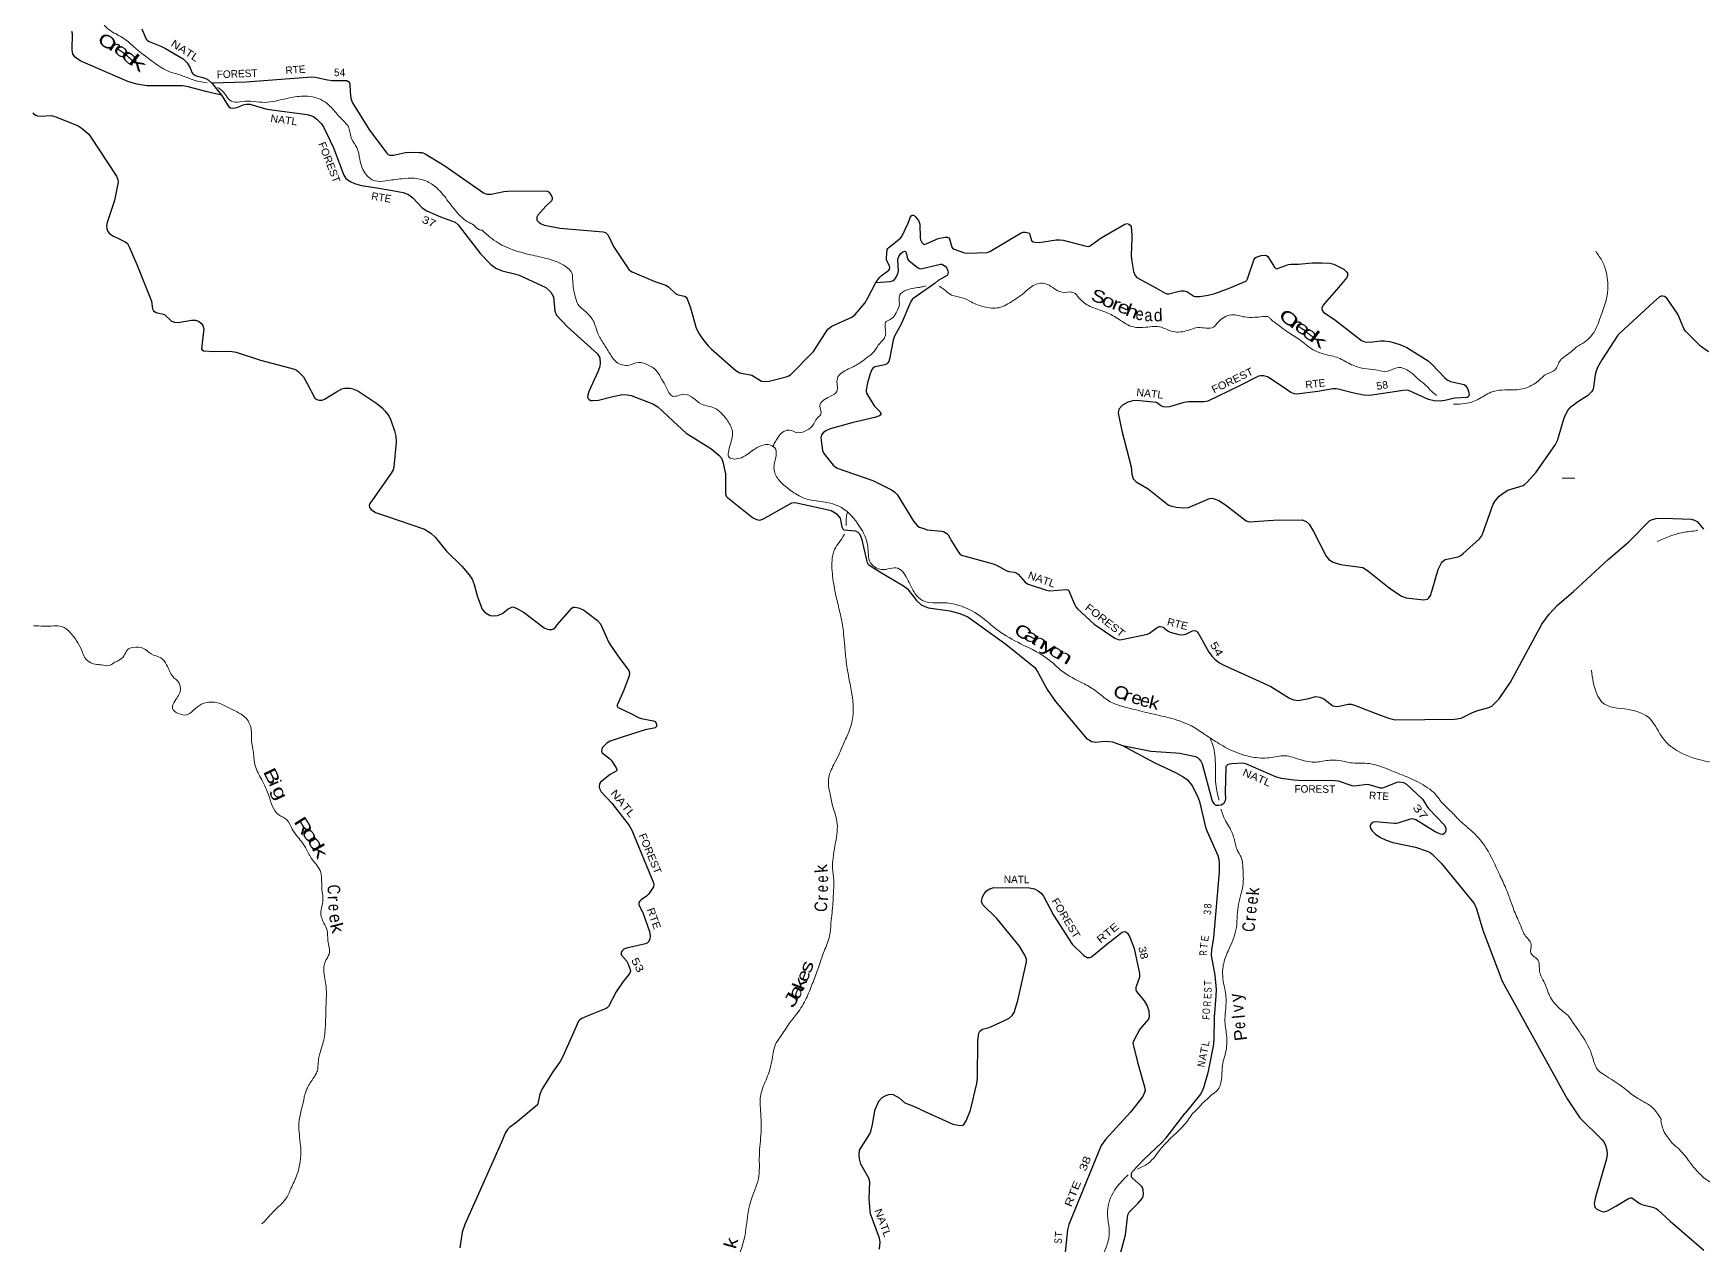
# Model space of a CAD drawing. Header units: feet. Extents: x -481249 to -254670, y -730376 to -544252.
# Drawn here: x -311565 to -284916, y -595091 to -575748 of the extents above; entities that cross this region are included whole.
import ezdxf
from ezdxf.enums import TextEntityAlignment as Align

# ---------------------------------------------------------------- set-up
doc = ezdxf.new("R2010")
doc.units = ezdxf.units.FT
doc.header["$LTSCALE"] = 70
for name, color, linetype, lineweight in [('29', 7, 'Continuous', 25), ('39', 7, 'Continuous', 13), ('4', 7, 'Continuous', 13), ('41', 7, 'Continuous', 13)]:
    doc.layers.add(name, color=color, linetype=linetype, lineweight=lineweight)
doc.layers.add('30', color=7, linetype='Continuous')

msp = doc.modelspace()

# ---------------------------------------------------------------- linework, layer by layer
at = {"layer": '29'}
msp.add_line((-287063.59, -592774.85), (-286862.76, -593082.49), dxfattribs=at)
for points in [[(-308562.07, -576734.86), (-308789.97, -576685.37), (-309089.63, -576602.77), (-309182.73, -576587.52), (-309750.97, -576588.67), (-309911.22, -576563.09), (-310054.78, -576518.02), (-310814.71, -576188.44), (-310895.87, -576131.06), (-310932.73, -576082.56), (-310944.49, -576012.29), (-310937.24, -575754.32), (-310952.06, -575718.09)], [(-309831.73, -575677.17), (-309770.81, -575828.07), (-309758.6, -575848.43), (-309739.87, -575864.63), (-309713.84, -575881), (-309526.47, -575951.91), (-309453.37, -575990.96), (-309174.24, -576157.35), (-309143.05, -576184.39), (-309110.5, -576221.04), (-309057.75, -576299.17), (-309031.14, -576375.79), (-309008.95, -576403.94), (-308966.02, -576428.73), (-308855.23, -576454.31), (-308809.33, -576471.49), (-308772.71, -576493.89), (-308709.62, -576550.9), (-308562.07, -576734.86)], [(-308720.63, -576540.95), (-308164.47, -576520.87), (-307118.33, -576442.97), (-307061.02, -576447.69), (-306863.97, -576491.84), (-306785.07, -576501.92), (-306558.74, -576504.05), (-306540.42, -576510.16), (-306526.7, -576519.87), (-306507.86, -576552.92), (-306504.66, -576680.25), (-306493.62, -576789.11), (-306468.79, -576856.85), (-306193.63, -577293.18), (-305920.8, -577664.65), (-305896.39, -577687.05), (-305869.91, -577694.24), (-305810.92, -577693.16), (-305622.81, -577652), (-305548.42, -577648.36), (-305410.05, -577650.4), (-305353.07, -577654.47), (-305304.34, -577672.86), (-304990.06, -577867.72), (-304372.03, -578297.28), (-304351.91, -578308.07), (-304317.31, -578316.22), (-304252.02, -578319.12), (-304048.71, -578273.46), (-303988.79, -578269.12), (-303391.38, -578266.24), (-303356.85, -578271.42), (-303334.46, -578283.64), (-303299.87, -578322.32), (-303277.49, -578371.19), (-303276.8, -578400.03), (-303289.7, -578424.13), (-303380.42, -578510.48), (-303508.44, -578656.25), (-303524.96, -578686.32), (-303524.72, -578713.26), (-303520.65, -578731.59), (-303490.13, -578768.24), (-303453.5, -578794.71), (-303398.29, -578816.3), (-303156.31, -578862), (-302464.55, -578920.95), (-302427.92, -578933.16), (-302407.66, -578947.45), (-302385.19, -578973.89), (-302295.98, -579153.22), (-302050.46, -579521.61), (-302026.04, -579541.97), (-301998.42, -579561.88), (-301637.49, -579713.44), (-301461.36, -579774.09), (-301420.06, -579798.78), (-301309.13, -579904.5), (-301263.98, -579924.76), (-301163.35, -579948.74), (-301139.85, -579963.45), (-301121.53, -579989.92), (-301065.45, -580134.29), (-300975.35, -580461.76), (-300931.27, -580551.9), (-300874.29, -580629.27), (-300784.76, -580741.26), (-300731, -580797.59), (-300343.19, -581134.23), (-300278.66, -581172.61), (-300090.71, -581211.49), (-299931.53, -581305.95), (-299875.16, -581313.41), (-299810.05, -581309.34), (-299541.44, -581240.11), (-299496.68, -581219.75), (-299473.21, -581204.91), (-299103.72, -580834.44), (-298871.97, -580478.6), (-298809.94, -580426.8), (-298493.48, -580283.13), (-298436.74, -580240.45), (-298285.92, -580059.15), (-298232.95, -579975.48), (-298105.6, -579731.35)], [(-308562.07, -576734.86), (-308442.15, -576922.75), (-308418.37, -576938.57), (-308385.03, -576945.25), (-308309.97, -576932.77), (-308211.7, -576891.88), (-308160.96, -576879.03), (-308108.37, -576881.87), (-307837.23, -576959.99), (-307188.84, -577047.92), (-307138.86, -577058.92), (-307088.37, -577078.66), (-307038.37, -577118.69), (-306968.36, -577188.73), (-306928.7, -577243.94), (-306768.5, -577576.49), (-306607.63, -578015.07), (-306573.36, -578065.94), (-306506.7, -578115.97), (-306436.7, -578145.99), (-306323.01, -578177.47), (-306108.96, -578212.74), (-305826.92, -578261.06), (-305660.03, -578289.42), (-305572.34, -578322.83), (-305503.36, -578376.14), (-305351.69, -578536.23), (-305279.75, -578587.51), (-305062.42, -578680.86), (-304828.36, -578766.38), (-304777.37, -578809.24), (-304420.34, -579270.83), (-304256.69, -579443.47), (-304176.69, -579500.17), (-304076.95, -579542.15), (-303877.11, -579591.22), (-303803.36, -579613.57), (-303380.69, -579808.86), (-303300.03, -579883.74), (-303258.29, -579958.77), (-303235.02, -580190.6), (-303207.87, -580253.63), (-303031.81, -580440.37), (-302551.69, -580871.02), (-302518.85, -580936.35), (-302511.69, -581024.45), (-302520.03, -581087.82), (-302545.69, -581158), (-302691.69, -581471.4), (-302713.36, -581554.78), (-302706.7, -581581.46), (-302685.52, -581598), (-302660.03, -581614.82), (-302630.03, -581618.15), (-302538.36, -581611.48), (-302306.07, -581551.78), (-302153.36, -581518.09), (-302077.19, -581523.26), (-302016.7, -581538.1), (-301670.03, -581668.19), (-301588.52, -581718.78), (-301352.75, -581940.44), (-301134.75, -582139.83), (-300742.88, -582381.88), (-300616.69, -582492.03), (-300573.36, -582538.73), (-300551.14, -582596.87), (-300511.44, -582787.53), (-300510.02, -583109.08), (-300496.69, -583142.43), (-300476.13, -583168.19), (-300315.37, -583296.68), (-300079.23, -583488.34), (-300013.35, -583519.33), (-299960.02, -583526), (-299911.15, -583512.91), (-299446.69, -583252.5), (-299403.35, -583245.83), (-299374.66, -583253.02), (-299007.91, -583333.88)], [(-311573.72, -577019.18), (-311528.95, -577053.79), (-311498.95, -577064.14), (-311449.59, -577070.08), (-311280.44, -577063.47), (-311241.02, -577070.08), (-311203.37, -577082.3), (-310849.51, -577228.1), (-310783.17, -577269.63), (-310742.47, -577304.24), (-310679.39, -577361.25), (-310645.29, -577407.27), (-310237.82, -578029.11), (-310213.4, -578086.12), (-310211.32, -578128.1), (-310267.08, -578417.34), (-310387.82, -578773.6), (-310394.51, -578823.2), (-310390.44, -578868), (-310374.16, -578916.86), (-310353.83, -578940.17), (-310296.83, -578986.09), (-310182.65, -579036.81), (-310097.41, -579079.76), (-310060.79, -579108.26), (-310033.84, -579159.12), (-309913.1, -579441.04), (-309679.95, -580030.78), (-309661.94, -580150.77), (-309645.79, -580183.34), (-309600.9, -580211.86), (-309472.1, -580240.01), (-309360.78, -580350.31), (-309311.31, -580366.5), (-309250.9, -580370.68), (-309038.26, -580332.66), (-308974.15, -580334.03), (-308929.38, -580350.31), (-308880.55, -580386.97), (-308856.91, -580417.45), (-308843.92, -580472.48), (-308857.26, -580605.5), (-308876.48, -580790.12), (-308868.34, -580806.41), (-308847.93, -580819.71), (-308669.68, -580832.44), (-308419.08, -580830.26), (-308327.06, -580843.06), (-307938.44, -580973.51)], [(-298105.6, -579731.35), (-298041.73, -579643.8), (-298020.04, -579622.62), (-297899.29, -579533.84), (-297888.38, -579514.6), (-297885.04, -579489.05), (-297891.15, -579466.65), (-297934.63, -579365.85), (-297935.92, -579334.3), (-297924.57, -579203.96), (-297917.6, -579187.7), (-297893.18, -579165.3), (-297713.82, -579023.12), (-297690.72, -578994.27), (-297590.53, -578782.93), (-297552.34, -578682.74), (-297540.94, -578665.65), (-297525.89, -578656.27), (-297509.61, -578656.27), (-297495.37, -578660.34), (-297477.05, -578674.6), (-297428.22, -578737.72), (-297404.26, -578795.78), (-297397, -579015.95), (-297391.59, -579049.25), (-297371.24, -579089.97), (-297354.12, -579112.64), (-297338.68, -579120.51), (-297302.05, -579110.33), (-297150.76, -579041.72), (-297110.77, -579026.85), (-296997.84, -579006.48), (-296965.28, -579004.45), (-296955.9, -579008.68), (-296942.9, -579016.66), (-296932.72, -579034.99), (-296895.73, -579165.65), (-296881.85, -579181.59), (-296857.43, -579195.84), (-296708.34, -579248.53), (-296684.47, -579254.89), (-296637.66, -579258.96), (-296329.46, -579248.32), (-296301.91, -579242.68), (-296287.66, -579234.53), (-295788.34, -578938.48), (-295751.48, -578927.07), (-295714.85, -578925.04), (-295672.12, -578935.22), (-295660.12, -578944.44), (-295645.66, -578963.72), (-295619.46, -579059.1), (-295596.83, -579077.75), (-295560.2, -579087.93), (-295497.58, -579090.97), (-295226.48, -579047.21), (-295166.28, -579048.01), (-295114.56, -579055.35), (-294771.67, -579144.94), (-294714.7, -579153.08), (-294694.35, -579149.01), (-294661.79, -579130.69), (-294510.35, -579014.01), (-294130.74, -578795.74), (-294094.06, -578788.61), (-294065.57, -578796.76), (-294045.22, -578813.05), (-294026.97, -578833.34), (-294018.71, -578973.5), (-294019.62, -579024.68)], [(-294019.62, -579024.68), (-294029.96, -579293.57), (-294025.59, -579361.51), (-293989.26, -579554.2), (-293966.88, -579619.36), (-293939.02, -579650.92), (-293634.36, -579813.62), (-293483.59, -579902.38), (-293455.1, -579912.56), (-293427.12, -579912.81), (-293263.82, -579867.77), (-293231.27, -579863.7), (-293181.95, -579864.54), (-293137.66, -579875.91), (-293027.78, -579947.18), (-292998.67, -579955.36), (-292933.16, -579955.32), (-292799.93, -579932.39), (-292695.08, -579908.49), (-292487.52, -579831.12), (-292437.56, -579809.88), (-292199.73, -579707.48), (-292182.29, -579690.62), (-292172.11, -579672.3), (-292065.01, -579355.44), (-292055.11, -579342.44), (-292030.69, -579326.16), (-291954.07, -579301.11), (-291896.39, -579293.58), (-291868.92, -579297.65), (-291845.97, -579312.77), (-291741.88, -579484.41), (-291719.35, -579507.37), (-291705.11, -579513.48), (-291692.08, -579509.17), (-291514.85, -579444.25), (-291472.66, -579436.5), (-291356.39, -579436.28), (-291139.61, -579413.58), (-290982.73, -579413.71), (-290857.09, -579423.89), (-290793.48, -579438.14), (-290738.54, -579462.57), (-290630.69, -579519.59), (-290603.99, -579541.79), (-290583.89, -579566.42), (-290575.75, -579582.71), (-290574.98, -579626.26), (-290581.85, -579649.9), (-290715.58, -579808.17), (-290939.31, -580064.83), (-290970.52, -580110.07), (-290981.71, -580140.61), (-290978.82, -580178.26), (-290949.15, -580209.84), (-290782.14, -580319.3), (-290348.86, -580657.79), (-290297.51, -580676.8), (-290210.49, -580686.29), (-290046.78, -580664.63), (-289986.65, -580661.86), (-289897.12, -580674.07), (-289734.75, -580719.41), (-289624.44, -580767.74), (-289282.58, -580983.57), (-289231.5, -581031.18), (-289016.01, -581256.41), (-288980.1, -581285.09), (-288930.54, -581311.39), (-288707.72, -581362.29), (-288684.66, -581383.63), (-288654.82, -581423.37), (-288637.84, -581486.38), (-288630.4, -581533.32), (-288641.59, -581553.69), (-288662.9, -581566.02), (-288859.32, -581578.12), (-289020.33, -581614.58), (-289094.35, -581626.99), (-289190.81, -581621.98), (-289277.49, -581602.55), (-289571.73, -581466.12), (-289615.28, -581451.88), (-289682.43, -581455.95), (-290216.07, -581534.3), (-290317.31, -581529.25), (-290494.18, -581492.04), (-290720, -581436.58), (-290752.78, -581427.44), (-290805.69, -581431.51), (-291047.15, -581474.19)], [(-298105.6, -579731.35), (-297877.92, -579713.04), (-297841.3, -579704.9), (-297820.52, -579697.69), (-297792.46, -579662.14), (-297755.83, -579592.91), (-297744.41, -579542.81), (-297754.22, -579366.6), (-297749.73, -579340.43), (-297739.55, -579313.96), (-297711.06, -579273.24), (-297674.43, -579240.66), (-297650.25, -579228.15), (-297635.77, -579236.58), (-297621.53, -579254.91), (-297599.14, -579352.64), (-297579.95, -579377.27), (-297556.41, -579401.51), (-297440.42, -579493.14), (-297411.93, -579507.39), (-297389.21, -579512.22), (-297076.18, -579436.13), (-297055.83, -579436.13), (-297041.52, -579441.5), (-297000.89, -579470.74), (-296974.43, -579501.28), (-296956.12, -579542.01), (-296954.09, -579566.44), (-296955.3, -579598.87), (-296968.33, -579619.38), (-297110.77, -579700.83), (-297161.54, -579739.76), (-297493.33, -579973.67), (-297525.89, -580004.21), (-297548.14, -580035.95), (-297700.97, -580393.72), (-297809.76, -580590.62), (-297830.48, -580649.82), (-297888.44, -580955.03), (-297901.33, -580991.74), (-297915.57, -581014.14), (-297933.89, -581030.43), (-297961.72, -581043.93), (-298123.13, -581079.29), (-298155.69, -581099.65), (-298178.07, -581132.23), (-298201.72, -581207.49)], [(-284808.76, -580836.98), (-284932.07, -580745.27), (-285132.71, -580551.75), (-285176.3, -580506.76), (-285199.88, -580466.58), (-285294.36, -580238.62), (-285473.13, -579982.61), (-285508.05, -579954.66), (-285538.26, -579946.81), (-285560.44, -579947.67), (-285591.87, -579961.65), (-285687.14, -580043.54), (-286225.48, -580538.88), (-286257.13, -580573.16), (-286513.09, -580966.3), (-286578.41, -581090.32), (-286599.36, -581146.23), (-286615.07, -581207.33), (-286643.01, -581401.31), (-286655.23, -581446.74), (-286676.19, -581478.19), (-286700.63, -581506.14), (-286740.79, -581541.08), (-286925.97, -581659.37)], [(-307938.44, -580973.51), (-307393.05, -581115.91), (-307361.51, -581130.15), (-307336.63, -581152.88), (-307250.61, -581238.07), (-307190.71, -581345.16), (-307069.36, -581579.08), (-307035.93, -581600.5), (-306998.28, -581612.72), (-306952.5, -581610.68), (-306913.21, -581595.47), (-306723.28, -581476.33), (-306635.06, -581429.47), (-306596.4, -581419.29), (-306546.13, -581417.02), (-306504.83, -581421.32), (-306462.09, -581429.47), (-306384.34, -581463.5), (-306078.12, -581662.24), (-305991.01, -581734.89), (-305948.28, -581783.75), (-305889.27, -581863.16), (-305852.96, -581929.75), (-305793.63, -582101.39), (-305775.32, -582186.91), (-305771.2, -582283.1), (-305808.89, -582677.62), (-305819.07, -582722.41), (-305849.58, -582778.05), (-306123.05, -583164), (-306191.44, -583261.99), (-306199.58, -583294.57), (-306195.23, -583324.94), (-306171.1, -583359.73), (-306102.04, -583406.39), (-305910.39, -583469.33), (-305316.44, -583673.29), (-305218.12, -583733.98), (-305147.55, -583799.54), (-304965.17, -584023.92), (-304721.59, -584261.71), (-304602.2, -584402.24), (-304557.43, -584471.47), (-304524.84, -584556.8), (-304471.15, -584751.68), (-304397.46, -584948.86), (-304370.22, -584980.5), (-304329.52, -585017.15), (-304268.48, -585049.73), (-304198.34, -585055.93), (-304148.41, -585049.73), (-304071.57, -585017.86), (-303981.55, -584943.85), (-303923.98, -584918.08), (-303904.23, -584915.35), (-303863.53, -584927.56), (-303738.52, -584994.93), (-303403.65, -585249.27), (-303359.9, -585269.64), (-303319.1, -585277.42), (-303280.54, -585273.71), (-303257.13, -585265.56), (-303231.7, -585249.28), (-303195.86, -585201.28), (-302963.09, -584935.71), (-302942.75, -584921.46), (-302913.68, -584919.5), (-302857.28, -584929.6), (-302775.89, -584964.22), (-302708.38, -585012.66), (-302552.05, -585131.18), (-302508.08, -585185.77), (-302378.07, -585473.25), (-302348.01, -585528.31), (-302200.23, -585732.63), (-302052.48, -585933.42), (-302042.31, -585968.04), (-302048.41, -586018.94), (-302134.54, -586247.79), (-302239.7, -586487.26), (-302240.71, -586505.58), (-302224.16, -586520.5), (-302022.94, -586619.6), (-301887.48, -586687.69), (-301858.16, -586699.01), (-301657.55, -586735.21), (-301632.28, -586747.88), (-301622.11, -586760.1), (-301608.88, -586796.75), (-301611.93, -586825.25), (-301634.88, -586845.59), (-301654.67, -586853.76), (-301791.64, -586877.21), (-302177.76, -587001.99)], [(-298201.72, -581207.49), (-298242.02, -581335.74), (-298260.49, -581447.83), (-298260.49, -581472.27), (-298254.08, -581497.61), (-298134.36, -581701.49), (-298040.72, -581798.05), (-298025.69, -581827.19), (-298028.51, -581842.85), (-298050.9, -581863.21), (-298122.64, -581885.73), (-298468.47, -581968.47), (-298838.61, -582070.85), (-298908.6, -582101.43), (-298943.19, -582125.87), (-298973.71, -582164.55), (-298986.7, -582210.64), (-298981.85, -582256.18), (-298959.47, -582415), (-298939.12, -582463.87), (-298790.58, -582647.12), (-298764.12, -582671.55), (-298726.2, -582696.76), (-298153.37, -582895.56), (-298038.68, -582952.54), (-297859.61, -583046.2), (-297806.71, -583080.81), (-297767.29, -583119.52), (-297504, -583543.66), (-297446.53, -583614.28), (-297413.98, -583638.71), (-297357, -583659.08), (-297289.28, -583684.98), (-297055.84, -583703.87), (-297028.36, -583709.98), (-296999.1, -583723.42), (-296975.45, -583740.53), (-296954.09, -583760.88), (-296892.65, -583867.09), (-296785.19, -584041.87), (-296763.82, -584068.35), (-296737.03, -584085.53), (-296331.53, -584199.75), (-296218.47, -584231.24), (-296169.82, -584252.23), (-296025.16, -584333.04), (-295984.58, -584347.09), (-295894.93, -584357.48), (-295864.63, -584372.93), (-295835.92, -584392.09), (-295721.96, -584520.37), (-295702.63, -584536.65), (-295672.41, -584549.92), (-295381.12, -584648.64), (-295326.96, -584657.22), (-295062.1, -584637.26), (-295039.26, -584640.5), (-295025.01, -584654.75), (-295008.71, -584696.09), (-294936.77, -584873.24), (-294914.11, -584911.31), (-294885.62, -584943.88), (-294621.99, -585188.14), (-294291.43, -585416.27), (-294264.98, -585426.45), (-294236.19, -585434.1), (-294212.07, -585438.67), (-294175.44, -585434.59), (-293769.49, -585349.08), (-293733.8, -585335.74), (-293612.8, -585243.2), (-293584.31, -585228.94), (-293558.05, -585228.39), (-293517.16, -585241.16), (-293438.7, -585302.23), (-293405.25, -585318.54), (-293268.91, -585355.19), (-293206.92, -585361.79), (-293156.99, -585351.11), (-293049.14, -585296.14), (-293009.6, -585292.78), (-292986.06, -585300.21), (-292971.81, -585312.43), (-292924.57, -585386.1), (-292787.42, -585638.27), (-292736.79, -585705.4), (-292689.98, -585752.23), (-292628.94, -585801.1), (-292549.47, -585845.96), (-292160.19, -586021.87)], [(-291047.15, -581474.19), (-291380.47, -581512.52), (-291418.19, -581508.88), (-291479.23, -581488.52), (-291619.55, -581394.84), (-291853.65, -581236.04), (-291916.04, -581220.26), (-291959.46, -581219.75), (-291996.09, -581227.9), (-292319.14, -581394.16), (-292805.2, -581628.81), (-292867.02, -581639.2), (-293115.28, -581635.12), (-293190.32, -581646.94), (-293416.44, -581716.57), (-293477.49, -581724.71), (-293515.95, -581717.99), (-293562.95, -581696.21), (-293623.3, -581646.33), (-293888.53, -581618.84), (-293981.76, -581616.85), (-294079.81, -581643.27), (-294169.35, -581692.14), (-294226.33, -581753.22), (-294234.87, -581819.05), (-294178.26, -582099.99), (-294027.17, -582678.47), (-294020.81, -582791.65), (-293997.46, -582866.98), (-293951.62, -582913.82), (-293754.93, -583028.73), (-293437.37, -583281.65), (-293398.13, -583300.69), (-293312.67, -583321.05), (-293187.42, -583331.48), (-293115.29, -583325.12), (-292776.63, -583183.71), (-292751.04, -583178.52), (-292716.45, -583182.59), (-292630.98, -583215.17), (-292523.27, -583281.6), (-292191.73, -583538.74), (-292146.68, -583553.17), (-291756.12, -583530.84), (-291756.12, -583530.84)], [(-287768.52, -582976.09), (-287745.23, -582958.61), (-287696.39, -582917.88), (-287557.31, -582759.25), (-287251.1, -582319.79), (-287220.23, -582254.1), (-287111.41, -581891.79), (-287057.44, -581781.72), (-287005.01, -581719.37), (-286925.97, -581659.37)], [(-291756.12, -583530.84), (-291295.49, -583524.42), (-291235.05, -583549.1), (-291186.22, -583593.89), (-291115.4, -583709.22), (-290911.51, -584102.92), (-290870.45, -584157.09), (-290801.63, -584200.66), (-290687.01, -584235.91), (-290330.81, -584285.37), (-290252.21, -584330.97), (-289905.93, -584611.95), (-289711.15, -584744.96), (-289637.67, -584770.78), (-289352.79, -584803.36), (-289294.75, -584789.33), (-289273.43, -584770.77), (-289249.01, -584734.12), (-289218.79, -584646.45), (-289122.42, -584315.82), (-289074.01, -584208.8), (-289053.66, -584188.44), (-289012.21, -584159.45), (-288805.14, -584112.6), (-288764.71, -584090.7), (-288724.01, -584062.2), (-288462.79, -583827.74), (-288430.99, -583785.28), (-288414.71, -583752.7), (-288247.34, -583272.87), (-288209.18, -583215.16), (-288148.14, -583145.93), (-288087.09, -583097.06), (-288010, -583050.42), (-287768.52, -582976.09)], [(-299007.91, -583333.88), (-298818.92, -583375.54), (-298755.02, -583409.26), (-298733.35, -583429.28), (-298676.1, -583495.76), (-298648.35, -583632.74), (-298635.02, -583669.43), (-298618.31, -583682.69), (-298430.11, -583701.57), (-298395.02, -583722.79), (-298368.35, -583749.48), (-298337.37, -583819.02), (-298251.68, -584189.75), (-298228.35, -584229.77), (-298204.51, -584253.18), (-298043.42, -584355.67), (-297663.35, -584576.66), (-297599.8, -584626.52), (-297455.77, -584810.77), (-297383.35, -584880.18), (-297326.68, -584910.2), (-297268.83, -584929.66), (-296926.67, -584978.9), (-296766.68, -585020.26), (-296639.19, -585073.31), (-296031.27, -585510.72), (-295570.01, -585880.8), (-295517.68, -585956.69), (-295368.86, -586237.05), (-295236.91, -586425.12), (-294735.01, -587021.5), (-294701.68, -587041.52), (-294663.63, -587066.06), (-294598.35, -587074.87), (-294497.22, -587064.6), (-294418.35, -587058.19), (-294324.94, -587073.23), (-294169.26, -587127.62)], [(-286963.25, -584670.87), (-286410.21, -584159.29), (-286079.71, -583876.13), (-285744.34, -583536.45), (-285718.64, -583523.27), (-285698.94, -583515.49), (-285646.56, -583501.51), (-285520.27, -583496.9), (-285084.32, -583511.99), (-285028.13, -583528.88), (-284983.04, -583553.92), (-284889.16, -583673.92)], [(-292160.19, -586021.87), (-291798, -586185.54), (-291501.61, -586373.25), (-291435.87, -586401.13), (-291363.24, -586409.9), (-291189, -586376.89), (-291086.49, -586348.82), (-291016.34, -586355.52), (-290952.19, -586385.47), (-290807.6, -586494.74), (-290773.12, -586503.57), (-290728.35, -586507.64), (-290564.74, -586470.44), (-290512.65, -586470.99), (-290463.82, -586487.28), (-290131.51, -586611.1), (-289916.43, -586694.97), (-289810.11, -586718.03), (-288866.43, -586711.26), (-288759.39, -586694.06), (-288575.85, -586604.84), (-288492.01, -586568.73), (-288316.2, -586520.78), (-288270.22, -586499.5), (-288243.76, -586475.06), (-288152.19, -586385.47), (-287968.33, -586115.97), (-287471.6, -585191.27), (-287354.52, -585033.47), (-287221.23, -584889.01), (-286963.25, -584670.87)], [(-302177.76, -587001.99), (-302353.2, -587058.69), (-302405.54, -587091.99), (-302447.26, -587134.75), (-302477.78, -587169.36), (-302486.93, -587187.69), (-302489.52, -587218.66), (-302483.88, -587234.51), (-302476.76, -587244.7), (-302362.71, -587336.63), (-302333.3, -587366.86), (-302253.94, -587484.96), (-302243.76, -587513.46), (-302245.8, -587527.72), (-302258.01, -587541.97), (-302351.9, -587592.87), (-302504.23, -587717.08), (-302520.16, -587742.34), (-302526.61, -587788.34), (-302522.54, -587818.89), (-302493.68, -587868.78), (-302323.58, -588051.44), (-302049.39, -588405.73), (-302006.7, -588480.63), (-301658.74, -589323.6), (-301651.61, -589358.22), (-301656.78, -589386.01), (-301736.06, -589502.78), (-301772.98, -589540.28)], [(-294169.26, -587127.62), (-293713.38, -587220.61), (-293316.77, -587244.67), (-293250.83, -587251.64), (-293002.84, -587307.48), (-292967.5, -587323.36), (-292944.16, -587346.7), (-292917.5, -587380.06), (-292896.06, -587425.14), (-292740.88, -587997.68), (-292724.16, -588035.46), (-292700.83, -588062.15), (-292685.83, -588075.49), (-292669.16, -588082.16), (-292629.68, -588081.4), (-292590.83, -588075.49), (-292564.16, -588062.15), (-292537.5, -588040.47), (-292522.5, -588007.02), (-292519.16, -587982.1), (-292520.94, -587883), (-292513.79, -587472.99), (-292507.49, -587453.44), (-292484.16, -587431.76), (-292459.16, -587421.75), (-292418.86, -587416.42), (-292247.49, -587406.74), (-292204.36, -587415.7), (-291714.15, -587628.54), (-291631.98, -587650.5), (-291426.65, -587680.24), (-291353.75, -587682.76), (-290773.31, -587686.91), (-290722.44, -587694.4), (-290504.97, -587766.96), (-290458.82, -587772.45), (-290266.64, -587750.28), (-290230.03, -587751.93), (-290049.97, -587805.32), (-290020.22, -587805.15), (-289991.64, -587798.65), (-289796.64, -587720.54), (-289759.14, -587711.92), (-289712.47, -587715.26), (-289677.47, -587723.6), (-289632.6, -587747.05), (-289375.02, -587987.05), (-289341.63, -588033.8), (-289308.3, -588100.51), (-289276.74, -588142.6), (-289027.37, -588398.48), (-289004.97, -588445.72), (-289001.63, -588480.74), (-289005.8, -588510.76), (-289019.01, -588530.65), (-289032.47, -588544.12), (-289048.3, -588550.79), (-289059.14, -588552.46), (-289086.63, -588549.12), (-289175.09, -588508.26), (-289479.14, -588317.31), (-289499.37, -588311.25), (-289534.14, -588303.97), (-289560.81, -588305.64), (-289589.58, -588311.87), (-289767.47, -588370.68), (-289792.47, -588374.01), (-289820.92, -588376.36), (-290131.3, -588349.62), (-290163.31, -588355.67), (-290196.64, -588382.35), (-290209.98, -588404.03), (-290210.49, -588430.43), (-290199.98, -588462.4), (-290179.98, -588494.09), (-290126.64, -588547.45), (-290056.2, -588594.83), (-289958.31, -588642.51), (-289850.77, -588677.99), (-289486.91, -588755.57), (-289299.14, -588820.96), (-289252.47, -588840.97), (-289219.67, -588865.68), (-289077.13, -589007.9), (-288550.8, -589654.81), (-288510.99, -589738.76), (-288411.06, -590082.38), (-288251.95, -590500.94), (-288100.54, -590895.37), (-287063.59, -592774.85)], [(-294169.26, -587127.62), (-293649.55, -587405.64), (-293320.74, -587560.7), (-293196.67, -587630.19), (-293130.01, -587676.89), (-293084.32, -587730.36), (-293046.67, -587780.29), (-292961.02, -587968.31), (-292936.67, -588027.11), (-292843.34, -588437.37), (-292815.41, -588504.69), (-292645.79, -588885.4), (-292628.33, -588944.36), (-292621.66, -589011.06), (-292625.06, -589149.79), (-292714.49, -590204.74), (-292748.33, -590391.94), (-292750.1, -590486.28), (-292689.91, -590801.29), (-292670, -591029.01), (-292673.99, -591129.63), (-292702.34, -591471.3), (-292706.91, -591835.34), (-292716.67, -591936.25), (-292803.71, -592360.01), (-292875, -592600.01), (-292895, -592653.38), (-292922.27, -592702.31), (-293168.14, -593003.38)], [(-296594.28, -592959.83), (-296492.31, -592529.77), (-296481.7, -592443.28), (-296475.65, -591841.82), (-296461.7, -591729.49), (-296445.73, -591694.23), (-296401.7, -591662.78), (-296298.67, -591636.46), (-296064.82, -591531.99), (-295976.7, -591486), (-295930.03, -591445.97), (-295898.77, -591398.49), (-295838.21, -591205.36), (-295702.12, -590585.25), (-295703.36, -590545.4), (-295730.03, -590482.03), (-295813.27, -590337.48), (-296176.55, -589893.8), (-296400.31, -589674.32), (-296418.37, -589621.48), (-296404.74, -589548.22), (-296378.37, -589501.4), (-296338.37, -589454.71), (-296288.37, -589418.02), (-296224.43, -589396.93), (-295651.2, -589403.68), (-295575.03, -589421.35), (-295515.03, -589451.37), (-295465.03, -589491.4), (-295428.36, -589537.12), (-295271.79, -589839.6), (-294970.9, -590302.33), (-294786.79, -590487.19), (-294730.02, -590515.38), (-294690.02, -590515.38), (-294662.73, -590505.09), (-294415.63, -590302.8), (-294172.68, -590112.45), (-294136.68, -590101.78), (-294113.34, -590108.45), (-294090.01, -590128.46), (-294051.4, -590192.33), (-293983.54, -590375.42), (-293894.35, -590774.9), (-293895.01, -590832.24), (-293955.01, -590999.01), (-293955.01, -591035.7), (-293942.06, -591062.26), (-293819.65, -591212.17), (-293771.68, -591292.53), (-293748.34, -591372.58), (-293742.68, -591467.42), (-293750.01, -591505.99), (-293891.47, -591663.21), (-293986.68, -591846.2), (-294000.02, -591886.23), (-293998.81, -591909.64), (-293930.17, -592190.77), (-293814.82, -592582.65), (-293806.68, -592640.04), (-293813.35, -592673.39), (-293840.86, -592740.3), (-294037.22, -592992.37)], [(-301772.98, -589540.28), (-301858.15, -589596.44), (-301877.48, -589618.85), (-301892.51, -589640.49), (-301890.71, -589669.74), (-301824.52, -589813.57), (-301721.89, -590101.23), (-301710.62, -590174.71), (-301716.73, -590217.47), (-301739.11, -590266.34), (-301754.37, -590282.62), (-301788.54, -590300.27), (-302090.08, -590367.69), (-302134.9, -590386.47), (-302161.35, -590408.86), (-302175.59, -590431.26), (-302177.46, -590462.38), (-302171.52, -590482.17), (-302092.64, -590571.71), (-302064.69, -590624.7), (-302030.1, -590710.21), (-302026.03, -590738.72), (-302036.98, -590768.61), (-302142.91, -590903.04), (-302257.2, -591065.34), (-302378.06, -591298.66), (-302392.31, -591316.98), (-302414.92, -591333.01), (-302680.86, -591438.99), (-302804.38, -591492.09), (-302832.87, -591510.41), (-302854.48, -591536.36), (-302951.42, -591752.95), (-303108.16, -592102.66), (-303150.31, -592182.34), (-303265.58, -592346.33), (-303435.37, -592617.82), (-303474.88, -592699.53), (-303512.65, -592870.28)], [(-303512.65, -592870.28), (-303861.01, -593166.83), (-303958.46, -593234.91), (-303992.35, -593266.21), (-304022.33, -593313.16), (-304085.52, -593466.76), (-304672.68, -594784.21), (-304716.18, -594906.17), (-304753.83, -595160.24)], [(-297394.75, -592949.57), (-297502.49, -592899.79), (-297638.03, -592847.62), (-297731.87, -592764.16), (-297827.01, -592714.61), (-297881.75, -592709.39), (-297920.84, -592717.22), (-297965.16, -592732.87), (-298009.47, -592758.95), (-298065.52, -592821.54), (-298119.44, -592940.26)], [(-298047.27, -595176.78), (-298040.38, -595068.47), (-298047.27, -595004.64), (-298190.11, -594615.74), (-298198.46, -594569.06), (-298212.72, -594372.97), (-298203.67, -594104.78), (-298216.74, -594044.25), (-298345.79, -593820.24), (-298367.89, -593737.04), (-298375.7, -593677.03), (-298368.52, -593597.51), (-298202.43, -593336.96), (-298188.03, -593301.45), (-298159.38, -593185.16), (-298119.44, -592940.26)], [(-297394.75, -592949.57), (-296875.35, -593180.54), (-296759.6, -593202.33), (-296717.9, -593197.12), (-296700.86, -593188.64), (-296666.4, -593130.94), (-296594.28, -592959.83)], [(-294037.22, -592992.37), (-294437.11, -593429.25), (-294508.04, -593521.59), (-295023.6, -594785.53), (-295047.88, -594871.91), (-295094.8, -595330.29)], [(-294550.5, -596555.34), (-294117.45, -594949.21), (-294082.62, -594631.64), (-294063.1, -594587.12), (-293917.78, -594444.57), (-293855.84, -594370.82), (-293837.6, -594334.31), (-293832.6, -594293.28), (-293834.99, -594229.98), (-293848.02, -594196.07), (-293865.97, -594170.62), (-294007.66, -594046.67), (-294022.67, -594029.14), (-294025.27, -594005.67), (-294022.67, -593971.76), (-294005, -593938.48), (-293827.27, -593744.21), (-293536.75, -593477.14), (-293467.46, -593400.56), (-293168.14, -593003.38)], [(-286862.47, -593082.78), (-286504.09, -593434.41), (-286486.57, -593459.22), (-286449.87, -593515.79), (-286430.5, -593597.17), (-286426.63, -593666.93), (-286435.69, -593738.01), (-286618.77, -594366.67), (-286631.89, -594449.72), (-286628.02, -594480.72), (-286615.42, -594511.73), (-286590.25, -594538.86), (-286558.31, -594558.23), (-286502.78, -594578.59), (-286477.94, -594581.49), (-286457.61, -594577.61), (-286408.23, -594560.17), (-286287.59, -594494.32), (-286085.82, -594372.22), (-286050.97, -594360.59), (-286032.56, -594360.6), (-286015.71, -594367.03), (-285916.37, -594441.98), (-285869.71, -594465.5), (-285836.98, -594476.85), (-285693.69, -594507.86), (-285643.25, -594531.37), (-285618.17, -594548.55), (-285417.18, -594729.19), (-284880.41, -595194.27)]]:
    msp.add_lwpolyline(points, dxfattribs=at)
at = {"layer": '39'}
for points in [[(-318573.59, -572277.69), (-318521.74, -572234.5), (-318443.89, -572159.9), (-318330.73, -572122.15), (-318237.05, -572150.19), (-318135.87, -572202.47), (-318006.44, -572247.32), (-317837, -572297.01), (-317709.1, -572319.76), (-317576.89, -572328.55), (-317336.05, -572323.57), (-317155.15, -572307.3), (-316970.45, -572301.14), (-316694.17, -572327), (-316490.59, -572375.4), (-316356.29, -572380.23), (-316152.02, -572396.55), (-315902.28, -572443.92), (-315652.11, -572471.23), (-315389.43, -572476.74), (-315189.21, -572494.98), (-314860.32, -572499.87), (-314695.33, -572384.97), (-314581.91, -572335.18), (-314386.19, -572375.4), (-314244.69, -572418.49), (-314080.48, -572431.97), (-313857.33, -572502.85), (-313686.35, -572666.94), (-313666.94, -572789.72), (-313605.6, -572921.41), (-313472.68, -572990.41), (-313429.26, -573115.7), (-313363.69, -573237.45), (-313162.37, -573390.14), (-313034.9, -573432.93), (-312877.98, -573412.15), (-312698.3, -573359.74), (-312582.04, -573364.19), (-312475.54, -573448.68), (-312408.53, -573596.54), (-312426.69, -573786.75), (-312403.01, -573989.88), (-312295.58, -574216.83), (-312184.93, -574387.67), (-312097.3, -574509.88), (-311994.2, -574566.21), (-311793.03, -574540.34), (-311648.97, -574465.12), (-311481.49, -574512.77), (-311369.23, -574609.41), (-311214.74, -574700.93), (-311097.4, -574655.24), (-310984.5, -574629.52), (-310930.53, -574638.68), (-310796.27, -574645.5), (-310664.49, -574674.35), (-310558.16, -574859.15), (-310546.5, -575062.02), (-310494.47, -575345.99), (-310469.7, -575498.98), (-310437.87, -575603.98), (-310244.62, -575758.5), (-310052.68, -575880.89), (-309966.1, -575958.94), (-309652.44, -576204.26), (-309424.84, -576347.46), (-309219.65, -576413.96), (-308964.85, -576505.57), (-308787.13, -576540.15)], [(-308621.96, -576614.83), (-308552.99, -576662.67), (-308374.38, -576844.97), (-308231.75, -576835.92), (-307864.97, -576851.64), (-307538.74, -576794.28), (-307287.09, -576753.42), (-307080.78, -576767.78), (-306823.18, -576915.62), (-306674.35, -577083.25), (-306525.69, -577258.91), (-306481.3, -577432.37), (-306398.12, -577574.55), (-306349.98, -577760.14), (-306272.41, -577976.43), (-306102.7, -578106.38), (-305936.18, -578105.86), (-305678.65, -578071.14), (-305477.91, -578065.32), (-305318.15, -578098.76), (-305141.81, -578200.76), (-304957.71, -578407.26), (-304742.7, -578668.56), (-304632.32, -578759.15), (-304527.21, -578815.52), (-304438.5, -578887.6), (-304394.56, -578896.55)], [(-304394.56, -578896.55), (-304140.14, -579098.5), (-303624.62, -579285.86), (-303343.23, -579353.95), (-303092.62, -579453.5), (-302955.51, -579606.84), (-302950.93, -579673.14), (-302916.38, -579930.67), (-302863.45, -580080.24), (-302729.84, -580209.43), (-302620.37, -580342.13), (-302548.51, -580544.26), (-302455.74, -580706.71), (-302358.82, -580863.22), (-302249.53, -581003.94), (-302045.91, -581050.34), (-301900.54, -581007.25), (-301766.84, -581040.15), (-301612.52, -581139.68), (-301525.28, -581279.94), (-301455.7, -581401.77), (-301354.51, -581546.34), (-301173.31, -581516.03), (-300891.83, -581672.4), (-300686.59, -581736.89), (-300489.98, -581921.58), (-300403.4, -582091.92), (-300434.63, -582330.01), (-300450.88, -582524.27), (-300254.41, -582530.4), (-300054.95, -582398.15), (-299981.8, -582355.55), (-299832.59, -582320.56), (-299719.43, -582375.1), (-299729, -582631.69), (-299727.59, -582752.1), (-299636.69, -582908.48), (-299471.29, -583052.39), (-299239.38, -583181.64), (-298948.48, -583236.34), (-298654.77, -583328.32), (-298368.35, -583627.23), (-298236.72, -583940.96), (-298192.37, -584208.72), (-298018.17, -584316.7), (-297756.97, -584298.1), (-297588.82, -584500.24), (-297498.23, -584670.67), (-297396.52, -584791.17), (-297249.26, -584846.42), (-297038.67, -584848.83), (-296780.79, -584890.35), (-296447.39, -585057.84), (-296153.56, -585292.71), (-295795.01, -585502.86), (-295309.64, -585785.89), (-295132.47, -585942.08), (-294801.6, -586133.59), (-294607.48, -586248), (-294408.21, -586402.65), (-294006.12, -586547.51), (-293700.8, -586622.12), (-293379.48, -586699.08), (-293067.1, -586817.98), (-292855.36, -586952.82), (-292681.25, -587064.81), (-292437.48, -587202.34), (-292094.84, -587313.85), (-291824.27, -587325.54), (-291568.83, -587294.78), (-291327.42, -587356.02), (-291075.5, -587395.41), (-290856.15, -587363.9), (-290711.82, -587368.93), (-290532.05, -587404.8), (-290217.4, -587419.42), (-289902.62, -587520.32), (-289636.1, -587626.22), (-289326.55, -587783.18), (-289200.21, -587878.11), (-289057.48, -588049.63), (-288925.82, -588176.78), (-288782.66, -588328.24), (-288572.01, -588513.22), (-288358.87, -588768.47), (-288147.29, -589188.2), (-288043.83, -589413.06), (-287969.88, -589611.22), (-287886.34, -589829.65), (-287781.31, -590074.6), (-287742.99, -590157.66), (-287641.85, -590304.23), (-287643.01, -590450.66), (-287538.82, -590549.15), (-287504.76, -590736.44), (-287428.55, -590922.61), (-287365.81, -591082.42)], [(-286914.59, -580760.8), (-286683.77, -580591.02), (-286530.46, -580276.97), (-286419.66, -579887.81), (-286438.42, -579574.6), (-286499.61, -579401.04), (-286608.96, -579230.66)], [(-299747.38, -582341.44), (-299711.11, -582268.94), (-299669.49, -582199.6), (-299575.25, -582109.29), (-299486.54, -582089.08), (-299369.06, -582129.66), (-299240.21, -582108.29), (-299126.09, -582026.42), (-299018.43, -581872.19), (-298991.8, -581846.67), (-299000.71, -581702.03), (-298847.1, -581556.79), (-298732.95, -581472.92), (-298722.37, -581262.48), (-298572.95, -581125.18), (-298372.13, -581023.06), (-298276.28, -580950.84), (-298133.27, -580831.46), (-298046.23, -580702.88), (-297970.13, -580616.2), (-297950.25, -580532.36), (-297940.37, -580354.01), (-297855.11, -580307.65), (-297782.93, -580216.88), (-297731.55, -580067.49), (-297726.64, -579933.17), (-297618.54, -579851.18), (-297378.75, -579802.04), (-297301.54, -579782.76)], [(-297095.31, -579786.36), (-296988.91, -579864.38), (-296898.06, -579930.48), (-296726.48, -579974.21), (-296583.49, -580041.41), (-296378.56, -580119.93), (-296144.13, -580132.88), (-295912.98, -580019.36), (-295758.15, -579910.25), (-295592.82, -579779.3), (-295395.57, -579749.33), (-295171.63, -579876.41), (-295002.16, -579881.39)], [(-295002.16, -579881.39), (-294947.31, -579893.15), (-294864.83, -579975.13), (-294683.22, -580111.35), (-294450.39, -580198.49), (-294253.96, -580298.91), (-294024.14, -580432.13), (-293725.36, -580438.39), (-293606.88, -580432.85), (-293357.88, -580514.31), (-293124.8, -580497.13), (-292957.28, -580450.49), (-292716.4, -580443.5), (-292634.32, -580358.95), (-292427.28, -580246.93), (-292213.37, -580281.51), (-292061.02, -580286.72), (-291926.37, -580275.5), (-291828.29, -580285.58), (-291796.85, -580316.33), (-291656.79, -580425.6), (-291540.35, -580514.31), (-291342.52, -580642.84), (-291123.33, -580803.93), (-290942.33, -580875.93), (-290720.93, -580934.75), (-290508.63, -581043.52), (-290313.34, -581103.79), (-290119.27, -581127.92), (-289931.13, -581147.92), (-289787.5, -581092.75), (-289540.72, -581184.19), (-289460.07, -581258.11), (-289331.95, -581363.11), (-289229.94, -581469.58), (-289149.13, -581536.47)], [(-288879.6, -581674.58), (-288694.54, -581665.38), (-288490.49, -581599.44), (-288285.4, -581485.37), (-288106.07, -581449.01), (-287927.44, -581444.73), (-287808.91, -581437.19), (-287572.09, -581339.83), (-287533.38, -581312.56), (-287394.38, -581193.09), (-287258.51, -581125.72), (-287172.95, -580973.04), (-287079.02, -580896.77), (-286914.59, -580760.8)], [(-298561.95, -583396.47), (-298577.73, -583476.39), (-298582.47, -583602.68), (-298583.25, -583613.94)], [(-298607.71, -583751.7), (-298614.02, -583762.52), (-298694.91, -583885.21), (-298769.57, -583998), (-298807.53, -584175.76), (-298786.62, -584507.22), (-298727.05, -584813.42), (-298666.35, -585067.48), (-298622.21, -585345.27), (-298604.41, -585542.25), (-298579.72, -585791.54), (-298531.88, -586083.45), (-298485.13, -586333.2), (-298468.93, -586604.38), (-298516.38, -586850.15), (-298600.98, -587051.01), (-298687.62, -587253.83), (-298761.06, -587402.76), (-298860.56, -587643.42), (-298838.22, -587908.72), (-298790.64, -588120.37), (-298729.2, -588340.34), (-298750.54, -588676.94), (-298790.05, -588926.89), (-298799.54, -589087.19), (-298779.78, -589286.22), (-298784.38, -589498.78), (-298807.03, -589803.26), (-298824.49, -589961.38), (-298847.14, -590173.57), (-298932.65, -590416.53), (-299033.15, -590703.33), (-299122.53, -590940.19), (-299219.85, -591172.88), (-299363.42, -591410.62), (-299489.3, -591572.49), (-299626.12, -591776.26), (-299715.51, -591920.84), (-299752.34, -592072.55)], [(-285627.26, -583870.83), (-285217.96, -583725.56), (-284992.92, -583691.39), (-284982.76, -583688.79)], [(-311564.84, -585216.29), (-311400.45, -585221.74), (-311239.91, -585219.09), (-311109.7, -585227.84), (-310977.39, -585324.9), (-310796.82, -585601.54), (-310702.25, -585774.05), (-310577.1, -585830.84), (-310475.05, -585843.02), (-310354.87, -585851.56), (-310279.76, -585811), (-310204.66, -585770.44), (-310114.74, -585694.09), (-310062.57, -585600.89), (-309975.47, -585562.59), (-309805.29, -585578.2), (-309682.84, -585667.03), (-309529.74, -585730.43), (-309435.84, -585840.73), (-309339.53, -586025.32), (-309237.56, -586133.79), (-309213.79, -586240.62), (-309305.93, -586419.25), (-309342.58, -586536.85), (-309252.04, -586616.99), (-309104, -586636.14), (-308975.5, -586538.53), (-308841.29, -586455.07), (-308638.42, -586443.28), (-308378.17, -586561.09), (-308203.75, -586659.04), (-308093.15, -586831.89), (-308077.83, -587050.89), (-308049.79, -587238.05), (-308020.34, -587453.34), (-307914.92, -587680.25), (-307804.05, -587933.35), (-307642.13, -588237.68), (-307515.49, -588318.58), (-307428.42, -588466.86), (-307356.49, -588572.7), (-307218.07, -588758.17), (-307125.51, -588930.64), (-306985.35, -589128.18), (-306957.17, -589401.62), (-306944.64, -589656.67), (-306973.53, -589786.47), (-306923.3, -589968.09), (-306873.64, -590083.49), (-306859.11, -590246.29), (-306841.79, -590465.34), (-306900.41, -590578.46), (-306924.24, -590752.51), (-306885.86, -591018.13), (-306888.41, -591228.74), (-306897.23, -591543.53), (-306920.97, -591805.85), (-306988.52, -592053.2), (-307008.34, -592135.04), (-307018.97, -592255.2), (-307022.27, -592305.76)], [(-286676.12, -585926.33), (-286590.34, -586304.89), (-286508.36, -586434.69), (-286085.51, -586554.4), (-285733.42, -586710.97), (-285532.21, -587019.35), (-285275.24, -587230.42), (-284415.24, -587454.05), (-283725.61, -587560.37), (-283016.65, -587590.81), (-282741.42, -587551.5), (-282301.83, -587629.38), (-281494.5, -587649.52), (-280700.64, -587992.32), (-280125.96, -588259.09), (-279807.9, -588531.4), (-279112.65, -589016.89), (-278836.16, -589258.39), (-278595.52, -589605.56), (-278384.22, -589910.1), (-277885.81, -590420.23), (-277620.38, -590842.04), (-277453.77, -591181.9), (-277206.58, -591378.77)], [(-292766.93, -587009.71), (-292718.99, -587140.26), (-292691.91, -587279.26), (-292684.22, -587480.04), (-292672.65, -587779.21), (-292634.67, -587970.6), (-292626.87, -588005.33)], [(-292592.73, -588145.63), (-292590.49, -588154.09), (-292522.17, -588334.08), (-292456.3, -588441.79), (-292385.88, -588617.81), (-292333.73, -588803.48), (-292273.92, -588913.07), (-292242.29, -589120.38), (-292241.06, -589341.09), (-292270.34, -589488.94), (-292314.31, -589666.57), (-292334.13, -589840.69), (-292348.5, -590041.02), (-292455.7, -590359.77), (-292506.3, -590473.06), (-292565.35, -590698.53), (-292562.77, -590857.07), (-292518.24, -591116.81), (-292521.75, -591371.53), (-292531.46, -591541.86), (-292502.75, -591791.23), (-292528.88, -592071.56), (-292565.97, -592209.21), (-292579.43, -592367.42), (-292609.79, -592565.4), (-292649.54, -592640.8), (-292745.44, -592715.03), (-292817.14, -592783.74), (-292909.28, -592870.08), (-292968.91, -592937.05), (-293042.77, -593006.57)], [(-287365.81, -591082.42), (-287313.84, -591183.82), (-287214.14, -591304.28), (-287145.3, -591367.92), (-287047.29, -591446.95)], [(-287053.77, -591441.72), (-286844.67, -591743.76), (-286658.47, -592110.04), (-286581.62, -592305.93), (-286496.65, -592377.62), (-286232.96, -592546.69), (-285936.12, -592770.49), (-285696.17, -592921.1), (-285564.41, -593101.87)], [(-299752.34, -592072.55), (-299812.5, -592346.13), (-299911.43, -592597.57), (-299956.77, -592824.28), (-299951.81, -592921.7)], [(-307022.27, -592305.76), (-307035.11, -592347.87), (-307071.01, -592416.17), (-307127.05, -592498.47), (-307180.46, -592585.16), (-307208.48, -592649.95), (-307237.37, -592750.65), (-307249.65, -592814.73)], [(-307914.25, -594776.52), (-307847.58, -594706.94), (-307710.14, -594557.79), (-307538.44, -594382.88), (-307450.84, -594209.21), (-307354.87, -593993.51), (-307293.11, -593566.93), (-307324.14, -593221.73), (-307248.51, -592811.33)], [(-299951.81, -592921.7), (-299941.14, -593306.82), (-299968.42, -593681.57), (-299983.67, -594054.42), (-300104.83, -594404.25), (-300191.33, -594912.82), (-300351.52, -595376.6), (-300487.2, -595553.85), (-300722.46, -595900.64), (-300930.9, -596157.43), (-301228.46, -596531.73), (-301435.99, -596912.87), (-301638.08, -597360.23), (-301781.82, -597774.02), (-301917.78, -598213.96), (-302018.87, -598557.96), (-302096.87, -598779.85), (-302176.46, -598953.59)], [(-293042.77, -593006.57), (-293174.99, -593185.77), (-293538.57, -593553.45), (-293757.81, -593809.49), (-293930.69, -593900.46)], [(-279001.09, -602976.48), (-279071.06, -602867.51), (-279192.39, -602740.54), (-279272.36, -602631.19), (-279336.26, -602520.44), (-279424.87, -602374.64), (-279486.24, -602195.78), (-279542.13, -602031.16), (-279573.04, -601947.74), (-279677.43, -601849.5), (-279769.69, -601747.71), (-279989.49, -601524.73), (-280061.03, -601457.82), (-280138.4, -601332.52), (-280351.07, -601025.55), (-280488.77, -600747.5), (-280574.92, -600535.6), (-280600.69, -600368.11), (-280654.22, -600193.55), (-280732.02, -600026.1), (-280784.38, -599927.82), (-280832.8, -599777.53), (-280893.95, -599592.66), (-280934.43, -599390.51), (-280935.56, -599205.9), (-280962.02, -599110.6), (-281005.57, -598990.59), (-281035.22, -598927.28), (-281031.85, -598782.96), (-281049.92, -598623.79), (-281091.33, -598499.85), (-281167.97, -598408.67), (-281223.23, -598334.36), (-281243.92, -598245.31), (-281226.42, -598151.68), (-281237.35, -598069.01), (-281261.38, -598015.94), (-281468.2, -597927.87), (-281656.31, -597874.61), (-281787.05, -597785.4), (-281892.6, -597610.88), (-281953.26, -597520.32), (-282032.49, -597445.09), (-282147.25, -597356.49), (-282218.83, -597183.26), (-282276.29, -597060.71), (-282444.38, -596899.88), (-282535.53, -596822.2), (-282632.73, -596692.13), (-282692.79, -596585.54), (-282760.9, -596426.48), (-282841.52, -596280.99), (-283017.56, -596011.52), (-283203.97, -595751.69), (-283304.2, -595595.43), (-283398.64, -595391.23), (-283506.32, -595166.48), (-283589.38, -595032.94), (-283710.56, -594901.96), (-283928.12, -594833.54), (-284074.27, -594781.87), (-284243.05, -594693.23), (-284371.18, -594533.91), (-284489.83, -594388.99), (-284645.26, -594210.57), (-284857.54, -594054.09), (-285015.94, -593901.64), (-285130.6, -593756.87), (-285299.34, -593559.9), (-285405.81, -593463.59), (-285464.69, -593379.1), (-285516.02, -593306.95), (-285546.63, -593215.51), (-285565.63, -593134.54), (-285564.41, -593101.87)], [(-294077.05, -593991.85), (-294268.94, -594200.56), (-294403.94, -594530.21), (-294381.58, -594951.54), (-294515.13, -595345.38), (-294666.6, -595727.02), (-294756.01, -596109.22), (-294825.66, -596521.69), (-294880.13, -596799.94), (-294905.02, -597072.8)]]:
    msp.add_spline(points, degree=3, dxfattribs=at)
at = {"layer": '4'}
msp.add_line((-286942.05, -582858.55), (-287142.41, -582856.02), dxfattribs=at)
msp.add_line((-286942.05, -582858.55), (-287142.41, -582856.02), dxfattribs=at)

# ---------------------------------------------------------------- texts
at = {"layer": '30'}
for s, rotation, width, p in [('NATL', 327.201, 1.2, (-309379.94, -575942.37)), ('NATL', 352.277, 1.05, (-307782.94, -577162.75)), ('FOREST', 291.222, 1.05, (-307015.67, -577511.92)), ('37', 336.755, 1.25, (-305371.02, -578766.84)), ('FOREST', 25.769, 1.1, (-292708.25, -581504.28)), ('NATL', 353.777, 1.05, (-293949.91, -581541.42)), ('58', 8.353, 1.05, (-290103.2, -581446.98)), ('NATL', 340.293, 1.1, (-295688.68, -584456.49)), ('FOREST', 322.184, 1.15, (-294777.49, -584947.68)), ('RTE', 345.954, 1.05, (-293464.19, -585204.68)), ('54', 300.541, 1.35, (-292775.77, -585514.03)), ('NATL', 336.53, 1.15, (-292260.11, -587602.92)), ('NATL', 308.961, 1.25, (-302353.7, -587895.05)), ('37', 309.262, 1.5, (-289541.4, -588124.31)), ('FOREST', 292.43, 1.05, (-301896.7, -588563.65)), ('RTE', 289.635, 1.1, (-301766.63, -589748.88)), ('FOREST', 301.034, 1.1, (-295305.41, -589613.66)), ('RTE', 39.306, 1.25, (-294519.6, -590297.45)), ('53', 297.81, 1.35, (-302020.57, -590558.3)), ('38', 282.586, 1.15, (-293915.45, -590353.93)), ('RTE   38', 67.809, 1.35, (-294988.56, -594514.29)), ('NATL', 290.168, 1.15, (-298131.66, -594558.52))]:
    msp.add_text(s, height=120, rotation=rotation, dxfattribs=dict(at, width=width)).set_placement(p)
for s, rotation, p in [('FOREST', 2.068, (-308632.97, -576465.77)), ('RTE', 4.259, (-307533.38, -576401.8)), ('54', 359.461, (-306762.65, -576432.13)), ('RTE', 350.643, (-306174.16, -578404.33)), ('RTE', 6.56, (-291240.05, -581425.91)), ('FOREST', 359.59, (-291421.31, -587882.33)), ('RTE', 356.829, (-290232.63, -587985.94)), ('NATL', 359.325, (-296064.31, -589327.52))]:
    msp.add_text(s, height=120, rotation=rotation, dxfattribs=at).set_placement(p)
for s, rotation, width, p in [('8', 85.155, 0.85, (-292746.08, -589700.09)), ('3', 85.155, 0.85, (-292751.93, -589801.76)), ('E', 81.753, 0.85, (-292792.71, -590221.57)), ('R', 88.925, 0.65, (-292819.37, -590446.52)), ('T', 83.753, 0.95, (-292808.19, -590337.63)), ('S', 87.729, 0.75, (-292743.22, -591038.08)), ('T', 90.997, 0.85, (-292744.78, -590924.62)), ('R', 85.257, 0.75, (-292756.84, -591261.31)), ('E', 85.257, 0.8, (-292747.41, -591141.09)), ('F', 85.281, 0.8, (-292771.24, -591477.14)), ('O', 85.257, 0.7, (-292769.77, -591380.51)), ('T', 78.393, 1.05, (-292804.71, -592014.1)), ('N', 78.393, 0.85, (-292848.55, -592230.41)), ('S', 84.156, 0.8, (-295135.98, -595053.07)), ('T', 84.156, 0.95, (-295126.7, -594949.97))]:
    msp.add_text(s, height=120, rotation=rotation, dxfattribs=dict(at, width=width)).set_placement(p, align=Align.CENTER)
for s, rotation, p in [('L', 80.476, (-292782.72, -591899.88)), ('A', 78.393, (-292825.15, -592116.5))]:
    msp.add_text(s, height=120, rotation=rotation, dxfattribs=at).set_placement(p, align=Align.CENTER)
at = {"layer": '41'}
for s, rotation, width, p in [('C', 327.099, 1.4, (-310444.53, -575959.88)), ('r', 328.529, 1.7, (-310317.18, -576032.56)), ('e', 326.419, 1.6, (-310203.92, -576104.37)), ('e', 317.647, 1.95, (-310077.96, -576207.43)), ('k', 321.252, 2, (-309957.76, -576295.11)), ('S', 342.012, 1.25, (-294580.83, -580048.5)), ('o', 333.326, 1.35, (-294431.76, -580115.35)), ('r', 339.519, 1.35, (-294297.15, -580166.95)), ('e', 337.142, 1.3, (-294178.69, -580218.81)), ('h', 339.897, 1.3, (-294045.26, -580283.36)), ('e', 354.253, 0.85, (-293902.64, -580330.19)), ('a', 2.746, 0.85, (-293750.63, -580350.56)), ('d', 2.325, 0.95, (-293593.7, -580351.67)), ('C', 322.454, 1.55, (-291573.25, -580379.16)), ('r', 326.283, 1.8, (-291448.56, -580464.44)), ('e', 327.693, 1.55, (-291342.37, -580537.63)), ('e', 323.071, 1.7, (-291223.79, -580629.9)), ('k', 322.581, 1.95, (-291099.7, -580717.76))]:
    msp.add_text(s, height=200, rotation=rotation, dxfattribs=dict(at, width=width)).set_placement(p, align=Align.CENTER)
for s, rotation, width, p in [('C', 329.66, 1.35, (-295918.94, -585335.6)), ('a', 329.767, 1.6, (-295768.23, -585411.16)), ('n', 329.757, 1.6, (-295640.11, -585487.6)), ('y', 329.739, 1.6, (-295486.35, -585581.17)), ('o', 325.153, 1.65, (-295373.61, -585640.71)), ('n', 328.653, 1.65, (-295246.28, -585721.57)), ('C', 336.343, 1.2, (-294337.92, -586326.88)), ('r', 338.67, 1.4, (-294175.73, -586395.45)), ('e', 343.72, 1.1, (-294042.95, -586442.11)), ('e', 345.347, 1.05, (-293904.79, -586488.34)), ('k', 346.288, 1.2, (-293763.24, -586525.61)), ('B', 295.613, 1.45, (-307899.12, -587545.7)), ('i', 293.652, 1.1, (-307806.05, -587741.78)), ('g', 295.038, 1.45, (-307760.65, -587828.36)), ('R', 302.348, 1.5, (-307413.14, -588345.09)), ('o', 306.801, 1.7, (-307296.24, -588512.97)), ('c', 303.532, 1.8, (-307206.36, -588638.97)), ('k', 298.999, 1.65, (-307126.23, -588767.49)), ('C', 273.652, 0.8, (-306869.16, -589360.11)), ('e', 87.436, 0.75, (-298874.06, -589476.62)), ('e', 92.108, 0.75, (-298867.99, -589315.2)), ('k', 86.622, 0.95, (-291986.94, -589529.82)), ('e', 272.602, 0.75, (-306853.15, -589667.97)), ('C', 84.429, 0.85, (-298894.84, -589797.79)), ('e', 86.165, 0.8, (-292030.99, -589822.48)), ('e', 83.599, 0.85, (-292013.84, -589677.2)), ('e', 279.691, 0.95, (-306845.16, -589837.86)), ('k', 284.332, 1.2, (-306828.22, -589991.57)), ('C', 87.12, 0.8, (-292055.82, -590112.55)), ('e', 69.449, 1.2, (-299208.45, -590923.64)), ('s', 70.588, 1.4, (-299153.36, -590784.88)), ('a', 66.17, 1.4, (-299339.39, -591200.31)), ('k', 68.51, 1.4, (-299266.07, -591056.68)), ('J', 59.989, 1.7, (-299429.06, -591337.91)), ('v', 94.958, 0.9, (-292229.59, -591380.85)), ('e', 91.726, 0.75, (-292206.3, -591654.99)), ('P', 96.599, 1.05, (-292174.49, -591839.4)), ('k', 74.299, 1.25, (-300347.31, -595186.84))]:
    msp.add_text(s, height=200, rotation=rotation, dxfattribs=dict(at, width=width)).set_placement(p)
for s, rotation, p in [('k', 94.922, (-298875.3, -589156.17)), ('r', 271.805, (-306863.5, -589532.42)), ('r', 86.013, (-298872.23, -589617.43)), ('r', 86.033, (-292039.47, -589944.06)), ('y', 99.131, (-292251.01, -591209.19)), ('l', 95.316, (-292211.3, -591485.02))]:
    msp.add_text(s, height=200, rotation=rotation, dxfattribs=at).set_placement(p)

doc.saveas('drawing.dxf')
